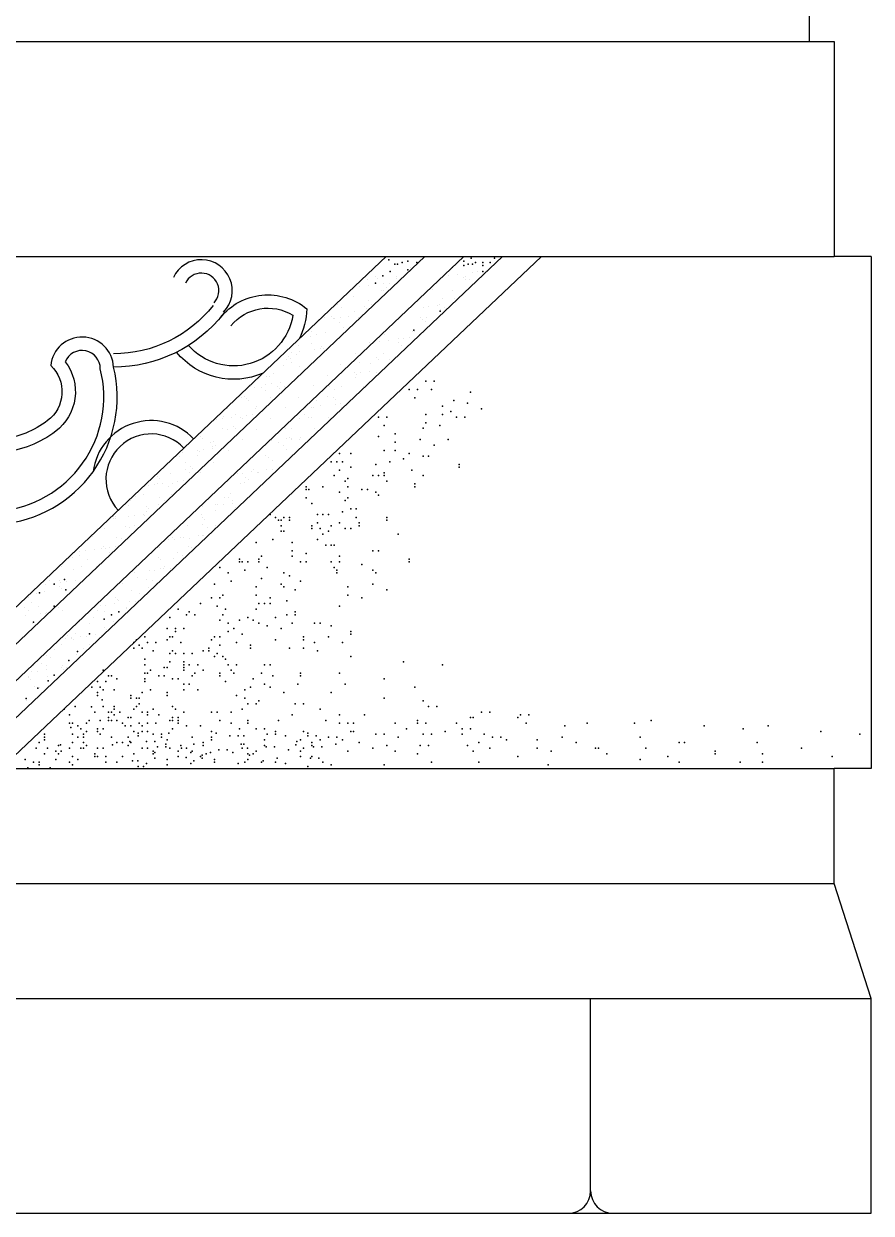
# Model space of a CAD drawing. Extents: x 532 to 1064, y 248 to 1333.
# Drawn here: x 804.4 to 1063.5, y 248 to 611.4 of the extents above; entities that cross this region are included whole.
import ezdxf

# ---------------------------------------------------------------- set-up
doc = ezdxf.new("R2010")
doc.units = 0
doc.header["$LTSCALE"] = 10
doc.header["$MEASUREMENT"] = 0
for name, color, linetype in [('3', 3, 'CONTINUOUS'), ('4', 4, 'CONTINUOUS'), ('7', 7, 'CONTINUOUS')]:
    doc.layers.add(name, color=color, linetype=linetype)

msp = doc.modelspace()

# ---------------------------------------------------------------- linework, layer by layer
at = {"layer": '3', "color": 2}
for p, q in [((1063.52, 540.37), (1052.15, 540.37)), ((1063.52, 383.89), (1052.15, 383.89))]:
    msp.add_line(p, q, dxfattribs=at)
at = {"layer": '3'}
for p, q in [((911.85, 534.25), (911.85, 534.25)), ((918.46, 534.2), (918.46, 534.2)), ((922.64, 536.88), (922.64, 536.88)), ((934.2, 534.62), (934.2, 534.62)), ((935.6, 536.9), (935.6, 536.9)), ((936.93, 534.98), (936.93, 534.98)), ((939.38, 534.24), (939.38, 534.24)), ((941.5, 535.58), (941.5, 535.58)), ((943.24, 535.81), (943.24, 535.81)), ((945.98, 536.17), (945.98, 536.17)), ((905.32, 530.82), (905.32, 530.82)), ((907.07, 531.05), (907.07, 531.05)), ((909.41, 533.28), (909.41, 533.28)), ((909.8, 531.41), (909.8, 531.41)), ((912.47, 533.69), (912.47, 533.69)), ((914.36, 532.01), (914.36, 532.01)), ((915.39, 531.01), (915.39, 531.01)), ((916.11, 532.24), (916.11, 532.24)), ((918.31, 533.55), (918.31, 533.55)), ((918.84, 532.6), (918.84, 532.6)), ((938.94, 533.84), (938.94, 533.84)), ((939.56, 533.27), (939.56, 533.27)), ((940.8, 533.34), (940.8, 533.34)), ((905.29, 528.06), (905.29, 528.06)), ((909.72, 526.97), (909.72, 526.97)), ((913.77, 530.08), (913.77, 530.08)), ((914.51, 530.03), (914.51, 530.03)), ((929.46, 530.32), (929.46, 530.32)), ((932.38, 527.65), (932.38, 527.65)), ((935.44, 530.07), (935.44, 530.07)), ((936.19, 527.36), (936.19, 527.36)), ((940.24, 530.47), (940.24, 530.47)), ((900.24, 525.75), (900.24, 525.75)), ((900.65, 526.64), (900.65, 526.64)), ((901.66, 524.85), (901.66, 524.85)), ((905.39, 523.64), (905.39, 523.64)), ((908.64, 524.99), (908.64, 524.99)), ((909.26, 524.43), (909.26, 524.43)), ((910.71, 525.77), (910.71, 525.77)), ((926.51, 524.91), (926.51, 524.91)), ((928.25, 525.14), (928.25, 525.14)), ((930.99, 525.5), (930.99, 525.5)), ((931.63, 525.81), (931.63, 525.81)), ((931.86, 524.04), (931.86, 524.04)), ((933.05, 524.9), (933.05, 524.9)), ((935.55, 526.1), (935.55, 526.1)), ((894.81, 520.74), (894.81, 520.74)), ((896.3, 521.58), (896.3, 521.58)), ((898.54, 522.04), (898.54, 522.04)), ((899.16, 521.48), (899.16, 521.48)), ((899.37, 521.34), (899.37, 521.34)), ((900.86, 520.17), (900.86, 520.17)), ((901.12, 521.57), (901.12, 521.57)), ((903.85, 521.93), (903.85, 521.93)), ((906.76, 521.6), (906.76, 521.6)), ((925.63, 521.63), (925.63, 521.63)), ((926.24, 521.06), (926.24, 521.06)), ((927.32, 520.56), (927.32, 520.56)), ((927.69, 521.64), (927.69, 521.64)), ((892.49, 517.32), (892.49, 517.32)), ((893.91, 516.41), (893.91, 516.41)), ((896.81, 517.06), (896.81, 517.06)), ((902.08, 518.8), (902.08, 518.8)), ((914.2, 517.13), (914.2, 517.13)), ((914.84, 516.45), (914.84, 516.45)), ((916.14, 518.12), (916.14, 518.12)), ((923.27, 517.45), (923.27, 517.45)), ((923.88, 517.37), (923.88, 517.37)), ((925.04, 516.02), (925.04, 516.02)), ((925.3, 516.47), (925.3, 516.47)), ((888.55, 513.15), (888.55, 513.15)), ((891.98, 515.85), (891.98, 515.85)), ((892.47, 513.73), (892.47, 513.73)), ((895.32, 512.78), (895.32, 512.78)), ((910.14, 514.02), (910.14, 514.02)), ((911.51, 514.24), (911.51, 514.24)), ((913.26, 514.47), (913.26, 514.47)), ((915.99, 514.83), (915.99, 514.83)), ((918.94, 514.13), (918.94, 514.13)), ((919.07, 515.44), (919.07, 515.44)), ((919.94, 513.2), (919.94, 513.2)), ((920.56, 515.43), (920.56, 515.43)), ((922.31, 515.66), (922.31, 515.66)), ((884.74, 508.88), (884.74, 508.88)), ((885.22, 509.84), (885.22, 509.84)), ((885.84, 509.27), (885.84, 509.27)), ((886.13, 510.9), (886.13, 510.9)), ((887.94, 510.26), (887.94, 510.26)), ((888.86, 511.26), (888.86, 511.26)), ((893.43, 511.86), (893.43, 511.86)), ((895.17, 512.09), (895.17, 512.09)), ((895.94, 512.22), (895.94, 512.22)), ((905.81, 510.69), (905.81, 510.69)), ((912.31, 509.42), (912.31, 509.42)), ((912.93, 508.86), (912.93, 508.86)), ((914.41, 510.65), (914.41, 510.65)), ((916.13, 508.94), (916.13, 508.94)), ((883.89, 507.15), (883.89, 507.15)), ((886.16, 507.98), (886.16, 507.98)), ((888.77, 506.59), (888.77, 506.59)), ((901.28, 507.22), (901.28, 507.22)), ((902.83, 505.91), (902.83, 505.91)), ((907.09, 508.02), (907.09, 508.02)), ((910.05, 505.35), (910.05, 505.35)), ((910.36, 507.54), (910.36, 507.54)), ((878.66, 503.64), (878.66, 503.64)), ((879.56, 503.82), (879.56, 503.82)), ((880.8, 504.71), (880.8, 504.71)), ((882.92, 501.77), (882.92, 501.77)), ((888.15, 503.78), (888.15, 503.78)), ((897.23, 504.11), (897.23, 504.11)), ((901, 504.15), (901, 504.15)), ((901.72, 504.75), (901.72, 504.75)), ((905.57, 504.76), (905.57, 504.76)), ((905.75, 503.23), (905.75, 503.23)), ((906.02, 504.22), (906.02, 504.22)), ((907.32, 504.99), (907.32, 504.99)), ((912.19, 504.77), (912.19, 504.77)), ((873.87, 500.58), (873.87, 500.58)), ((875.03, 500.34), (875.03, 500.34)), ((876.99, 500.45), (876.99, 500.45)), ((878.41, 499.55), (878.41, 499.55)), ((878.43, 501.18), (878.43, 501.18)), ((880.18, 501.41), (880.18, 501.41)), ((882.01, 500.58), (882.01, 500.58)), ((882.63, 500.01), (882.63, 500.01)), ((884.1, 500.67), (884.1, 500.67)), ((892.9, 500.78), (892.9, 500.78)), ((897.92, 500.49), (897.92, 500.49)), ((899.34, 499.59), (899.34, 499.59)), ((901.49, 500.74), (901.49, 500.74)), ((908.38, 500.51), (908.38, 500.51)), ((870.98, 497.24), (870.98, 497.24)), ((871.91, 497.63), (871.91, 497.63)), ((872.53, 497.06), (872.53, 497.06)), ((873.05, 496.28), (873.05, 496.28)), ((875.45, 494.38), (875.45, 494.38)), ((879.77, 497.35), (879.77, 497.35)), ((888.37, 497.31), (888.37, 497.31)), ((892.33, 494.31), (892.33, 494.31)), ((893.11, 494.31), (893.11, 494.31)), ((893.97, 496.32), (893.97, 496.32)), ((895.06, 494.67), (895.06, 494.67)), ((897.44, 497.63), (897.44, 497.63)), ((899, 497.21), (899, 497.21)), ((899.62, 496.65), (899.62, 496.65)), ((899.62, 495.27), (899.62, 495.27)), ((901.37, 495.5), (901.37, 495.5)), ((901.7, 494.27), (901.7, 494.27)), ((865.19, 490.74), (865.19, 490.74)), ((865.35, 491.43), (865.35, 491.43)), ((866.64, 493.91), (866.64, 493.91)), ((867.92, 491.1), (867.92, 491.1)), ((869.24, 492.02), (869.24, 492.02)), ((870.66, 491.12), (870.66, 491.12)), ((871.19, 490.76), (871.19, 490.76)), ((872.49, 491.7), (872.49, 491.7)), ((874.24, 491.93), (874.24, 491.93)), ((875.24, 493.87), (875.24, 493.87)), ((879.98, 490.87), (879.98, 490.87)), ((884.31, 494.2), (884.31, 494.2)), ((888.58, 490.83), (888.58, 490.83)), ((890.17, 492.06), (890.17, 492.06)), ((890.58, 494.08), (890.58, 494.08)), ((891.59, 491.15), (891.59, 491.15)), ((892.44, 491.02), (892.44, 491.02)), ((897.65, 491.16), (897.65, 491.16)), ((865.3, 487.85), (865.3, 487.85)), ((866.86, 487.44), (866.86, 487.44)), ((868.69, 488.37), (868.69, 488.37)), ((869.31, 487.8), (869.31, 487.8)), ((875.45, 487.4), (875.45, 487.4)), ((884.53, 487.72), (884.53, 487.72)), ((886.22, 487.89), (886.22, 487.89)), ((893.32, 487.84), (893.32, 487.84)), ((871.4, 484.29), (871.4, 484.29)), ((880.07, 484), (880.07, 484)), ((880.19, 484.4), (880.19, 484.4)), ((882.42, 483.62), (882.42, 483.62)), ((884.63, 484.6), (884.63, 484.6)), ((885.68, 485.01), (885.68, 485.01)), ((886.3, 484.44), (886.3, 484.44)), ((886.38, 484.83), (886.38, 484.83)), ((888.79, 484.36), (888.79, 484.36)), ((889.11, 485.19), (889.11, 485.19)), ((867.07, 480.96), (867.07, 480.96)), ((883.84, 482.72), (883.84, 482.72)), ((884.74, 481.25), (884.74, 481.25)), ((853.94, 477.53), (853.94, 477.53)), ((855.38, 476.16), (855.38, 476.16)), ((862.54, 477.49), (862.54, 477.49)), ((878.47, 479.45), (878.47, 479.45)), ((879.12, 478.81), (879.12, 478.81)), ((880.41, 477.93), (880.41, 477.93)), ((845.28, 473.21), (845.28, 473.21)), ((845.9, 472.64), (845.9, 472.64)), ((849.41, 474.05), (849.41, 474.05)), ((853.74, 475.15), (853.74, 475.15)), ((855.16, 474.25), (855.16, 474.25)), ((856, 475.59), (856, 475.59)), ((858.48, 474.38), (858.48, 474.38)), ((869.64, 473.93), (869.64, 473.93)), ((871.39, 474.16), (871.39, 474.16)), ((872.37, 472.8), (872.37, 472.8)), ((874.12, 474.52), (874.12, 474.52)), ((874.67, 475.19), (874.67, 475.19)), ((875.87, 474.45), (875.87, 474.45)), ((876.09, 474.29), (876.09, 474.29)), ((878.68, 475.12), (878.68, 475.12)), ((880.43, 475.35), (880.43, 475.35)), ((882.47, 475.75), (882.47, 475.75)), ((842.51, 470.35), (842.51, 470.35)), ((844.26, 470.59), (844.26, 470.59)), ((845.36, 470.94), (845.36, 470.94)), ((846.99, 470.94), (846.99, 470.94)), ((848.82, 469.96), (848.82, 469.96)), ((849.8, 470.98), (849.8, 470.98)), ((851.55, 471.55), (851.55, 471.55)), ((853.3, 471.78), (853.3, 471.78)), ((854.15, 471.05), (854.15, 471.05)), ((870.72, 471.02), (870.72, 471.02)), ((871.82, 471.34), (871.82, 471.34)), ((872.99, 472.23), (872.99, 472.23)), ((875.91, 469.55), (875.91, 469.55)), ((836.95, 465.8), (836.95, 465.8)), ((838.72, 467.02), (838.72, 467.02)), ((841.03, 467.62), (841.03, 467.62)), ((845.99, 466.72), (845.99, 466.72)), ((847.41, 465.82), (847.41, 465.82)), ((849.62, 467.58), (849.62, 467.58)), ((849.62, 467.58), (849.62, 467.58)), ((865.81, 466.6), (865.81, 466.6)), ((866.92, 466.76), (866.92, 466.76)), ((867.49, 468.02), (867.49, 468.02)), ((868.34, 465.86), (868.34, 465.86)), ((836.49, 464.14), (836.49, 464.14)), ((842.05, 462.55), (842.05, 462.55)), ((842.07, 463.95), (842.07, 463.95)), ((842.69, 463.38), (842.69, 463.38)), ((845.57, 464.47), (845.57, 464.47)), ((845.57, 464.47), (845.57, 464.47)), ((859.13, 463.84), (859.13, 463.84)), ((862.96, 464.54), (862.96, 464.54)), ((862.97, 462.59), (862.97, 462.59)), ((863.69, 464.44), (863.69, 464.44)), ((865.44, 464.67), (865.44, 464.67)), ((868.17, 465.03), (868.17, 465.03)), ((869.15, 463.54), (869.15, 463.54)), ((831.97, 461), (831.97, 461)), ((832, 460.27), (832, 460.27)), ((832.44, 461.03), (832.44, 461.03)), ((832.58, 460.43), (832.58, 460.43)), ((836.56, 460.87), (836.56, 460.87)), ((838.24, 458.29), (838.24, 458.29)), ((838.31, 461.1), (838.31, 461.1)), ((841.04, 461.46), (841.04, 461.46)), ((841.24, 461.14), (841.24, 461.14)), ((841.24, 461.14), (841.24, 461.14)), ((854.58, 458.11), (854.58, 458.11)), ((858.91, 461.43), (858.91, 461.43)), ((859.05, 460.59), (859.05, 460.59)), ((859.17, 458.33), (859.17, 458.33)), ((859.67, 460.02), (859.67, 460.02)), ((863.17, 458.06), (863.17, 458.06)), ((825.41, 454.81), (825.41, 454.81)), ((828.11, 457.71), (828.11, 457.71)), ((829.2, 457.37), (829.2, 457.37)), ((832.65, 454.56), (832.65, 454.56)), ((832.65, 454.56), (832.65, 454.56)), ((835.51, 457.76), (835.51, 457.76)), ((836.71, 457.67), (836.71, 457.67)), ((836.71, 457.67), (836.71, 457.67)), ((850.04, 454.63), (850.04, 454.63)), ((852.49, 454.39), (852.49, 454.39)), ((853.18, 454.36), (853.18, 454.36)), ((857.75, 454.96), (857.75, 454.96)), ((859.12, 454.96), (859.12, 454.96)), ((859.5, 455.19), (859.5, 455.19)), ((860.59, 457.42), (860.59, 457.42)), ((862.6, 457.34), (862.6, 457.34)), ((826.05, 450.79), (826.05, 450.79)), ((828.32, 451.23), (828.32, 451.23)), ((828.32, 451.23), (828.32, 451.23)), ((828.75, 451.74), (828.75, 451.74)), ((829.37, 451.17), (829.37, 451.17)), ((830.61, 451.39), (830.61, 451.39)), ((832.36, 451.62), (832.36, 451.62)), ((834.3, 454.12), (834.3, 454.12)), ((845.99, 451.52), (845.99, 451.52)), ((848.7, 453.77), (848.7, 453.77)), ((850.45, 454), (850.45, 454)), ((854.79, 451.63), (854.79, 451.63)), ((855.23, 454.15), (855.23, 454.15)), ((855.84, 451.33), (855.84, 451.33)), ((818.65, 448.79), (818.65, 448.79)), ((819.27, 448.23), (819.27, 448.23)), ((820.03, 449.84), (820.03, 449.84)), ((821.45, 448.93), (821.45, 448.93)), ((821.57, 450.2), (821.57, 450.2)), ((823.32, 450.43), (823.32, 450.43)), ((823.79, 447.76), (823.79, 447.76)), ((823.79, 447.76), (823.79, 447.76)), ((830.49, 449.85), (830.49, 449.85)), ((845.74, 448.38), (845.74, 448.38)), ((846.36, 447.81), (846.36, 447.81)), ((850.26, 448.15), (850.26, 448.15)), ((851.42, 449.89), (851.42, 449.89)), ((852.84, 448.99), (852.84, 448.99)), ((816.08, 445.66), (816.08, 445.66)), ((819.74, 444.65), (819.74, 444.65)), ((819.74, 444.65), (819.74, 444.65)), ((822.19, 445.55), (822.19, 445.55)), ((826.55, 445.68), (826.55, 445.68)), ((838.19, 443.69), (838.19, 443.69)), ((842.76, 444.29), (842.76, 444.29)), ((844.5, 444.52), (844.5, 444.52)), ((846.2, 445.04), (846.2, 445.04)), ((847.24, 444.88), (847.24, 444.88)), ((847.48, 445.72), (847.48, 445.72)), ((849.28, 445.13), (849.28, 445.13)), ((811.06, 440.12), (811.06, 440.12)), ((812.09, 442.6), (812.09, 442.6)), ((812.28, 441.4), (812.28, 441.4)), ((813.7, 440.5), (813.7, 440.5)), ((815.41, 441.32), (815.41, 441.32)), ((815.41, 441.32), (815.41, 441.32)), ((815.62, 440.72), (815.62, 440.72)), ((817.37, 440.95), (817.37, 440.95)), ((820.1, 441.31), (820.1, 441.31)), ((834.62, 440.54), (834.62, 440.54)), ((839.18, 442.19), (839.18, 442.19)), ((841.87, 441.72), (841.87, 441.72)), ((843.67, 441.46), (843.67, 441.46)), ((845.09, 440.56), (845.09, 440.56)), ((808.33, 437.23), (808.33, 437.23)), ((808.33, 437.23), (808.33, 437.23)), ((810.88, 437.85), (810.88, 437.85)), ((810.88, 437.85), (810.88, 437.85)), ((815.44, 439.53), (815.44, 439.53)), ((816.06, 438.97), (816.06, 438.97)), ((832.42, 436.17), (832.42, 436.17)), ((837.34, 438.24), (837.34, 438.24)), ((839.73, 437.29), (839.73, 437.29)), ((842.52, 439.12), (842.52, 439.12)), ((843.14, 438.55), (843.14, 438.55)), ((804.53, 432.97), (804.53, 432.97)), ((805.96, 436.02), (805.96, 436.02)), ((806.82, 434.74), (806.82, 434.74)), ((806.82, 434.74), (806.82, 434.74)), ((808.88, 433.34), (808.88, 433.34)), ((814.99, 432.99), (814.99, 432.99)), ((815.62, 434.85), (815.62, 434.85)), ((827.77, 433.62), (827.77, 433.62)), ((829.51, 433.85), (829.51, 433.85)), ((832.25, 434.21), (832.25, 434.21)), ((833.04, 435.6), (833.04, 435.6)), ((833.29, 435.13), (833.29, 435.13)), ((835.92, 433.03), (835.92, 433.03)), ((835.97, 432.93), (835.97, 432.93)), ((836.81, 434.81), (836.81, 434.81)), ((838.56, 435.04), (838.56, 435.04)), ((805.11, 430.63), (805.11, 430.63)), ((805.95, 432.07), (805.95, 432.07)), ((809.68, 431.23), (809.68, 431.23)), ((811.09, 431.37), (811.09, 431.37)), ((811.43, 431.46), (811.43, 431.46)), ((816.41, 432.09), (816.41, 432.09)), ((821.51, 428.84), (821.51, 428.84)), ((825.87, 429.98), (825.87, 429.98)), ((826.87, 432.11), (826.87, 432.11)), ((828.96, 431.81), (828.96, 431.81)), ((831.98, 428.86), (831.98, 428.86)), ((807.04, 428.26), (807.04, 428.26)), ((820.37, 425.22), (820.37, 425.22)), ((824.43, 428.33), (824.43, 428.33)), ((829.17, 425.34), (829.17, 425.34)), ((829.21, 426.91), (829.21, 426.91)), ((829.83, 426.35), (829.83, 426.35)), ((816.04, 421.9), (816.04, 421.9)), ((817.25, 423.53), (817.25, 423.53)), ((817.71, 424.58), (817.71, 424.58)), ((819.11, 423.96), (819.11, 423.96)), ((819.12, 423.67), (819.12, 423.67)), ((819.73, 423.4), (819.73, 423.4)), ((821.82, 424.13), (821.82, 424.13)), ((823.57, 424.36), (823.57, 424.36)), ((824.64, 421.86), (824.64, 421.86)), ((826.3, 424.72), (826.3, 424.72)), ((828.17, 424.59), (828.17, 424.59)), ((811.51, 418.42), (811.51, 418.42)), ((813.76, 420.4), (813.76, 420.4)), ((820.59, 418.75), (820.59, 418.75)), ((822.65, 420.72), (822.65, 420.72)), ((807.46, 415.31), (807.46, 415.31)), ((809.96, 416.14), (809.96, 416.14)), ((811.37, 415.24), (811.37, 415.24)), ((812.55, 417.77), (812.55, 417.77)), ((815.87, 414.65), (815.87, 414.65)), ((815.9, 414.7), (815.9, 414.7)), ((816.25, 415.43), (816.25, 415.43)), ((817.62, 414.88), (817.62, 414.88)), ((805.8, 411.76), (805.8, 411.76)), ((806.01, 411.97), (806.01, 411.97)), ((806.41, 411.19), (806.41, 411.19)), ((806.83, 413.46), (806.83, 413.46)), ((808.58, 413.69), (808.58, 413.69)), ((811.31, 414.05), (811.31, 414.05)), ((811.72, 411.95), (811.72, 411.95)), ((816.52, 414.14), (816.52, 414.14)), ((807.67, 408.84), (807.67, 408.84)), ((809.34, 408.51), (809.34, 408.51)), ((805.36, 404.57), (805.36, 404.57))]:
    msp.add_line(p, q, dxfattribs=at)
for points in [[(950.82, 540.37), (797.53, 395.14), (644.23, 540.37)], [(938.95, 540.37), (797.53, 406.38), (656.11, 540.37)], [(927.08, 540.37), (797.53, 417.63), (667.98, 540.37)]]:
    msp.add_lwpolyline(points, dxfattribs=at)
for p in [(916.04, 539.36), (917.83, 538.01), (918.73, 538.01), (920.08, 538.46), (921.87, 538.91), (924.56, 538.46), (938.93, 538.91), (940.27, 538.01), (941.17, 539.81), (941.62, 538.01), (942.52, 538.46), (944.76, 538.46), (947, 538.46), (948.35, 539.81), (914.24, 534.42), (916.49, 535.77), (921.87, 536.22), (938.93, 537.56), (944.76, 537.56), (944.76, 535.77), (912, 532.18), (931.74, 523.66), (923.67, 517.84), (927.36, 502.3), (929.91, 502.3), (922.25, 499.75), (924.81, 499.75), (929.06, 499.75), (940.97, 498.9), (923.95, 497.2), (932.46, 494.65), (935.86, 496.35), (940.12, 495.5), (912.89, 491.25), (915.45, 491.25), (927.36, 492.1), (932.46, 492.1), (935.01, 492.95), (936.72, 491.25), (939.27, 491.25), (944.37, 493.8), (914.6, 488.7), (926.51, 487.85), (927.36, 489.55), (931.61, 488.7), (912.89, 485.3), (918, 486.15), (918, 483.6), (925.66, 484.45), (934.16, 484.45), (900.98, 480.2), (904.39, 480.2), (914.6, 481.05), (918, 481.05), (922.25, 480.2), (929.91, 482.75), (898.43, 477.65), (900.13, 477.65), (901.84, 477.65), (912.04, 476.8), (916.3, 477.65), (920.55, 478.5), (926.51, 479.35), (928.21, 479.35), (937.57, 476.8), (899.28, 473.4), (900.98, 475.1), (903.54, 472.55), (904.39, 475.95), (911.19, 473.4), (912.89, 473.4), (914.6, 474.25), (914.6, 473.4), (923.1, 475.1), (926.51, 473.4), (926.51, 473.4), (937.57, 475.95), (890.78, 470), (890.78, 469.15), (891.63, 469.15), (895.88, 470), (902.69, 471.7), (903.54, 470), (907.79, 469.15), (909.49, 469.15), (915.45, 471.7), (923.95, 470.85), (923.95, 470), (890.78, 466.6), (900.98, 468.3), (902.69, 465.75), (903.54, 466.6), (912.04, 468.3), (912.89, 467.45), (912.89, 467.45), (892.48, 464.9), (901.84, 462.35), (904.39, 463.2), (906.09, 463.2), (879.72, 461.5), (881.42, 460.65), (882.27, 459.8), (883.12, 459.8), (883.12, 458.1), (883.97, 460.65), (885.67, 460.65), (885.67, 459.8), (892.48, 458.1), (894.18, 461.5), (894.18, 461.5), (894.18, 458.95), (895.88, 461.5), (897.58, 461.5), (898.43, 458.1), (900.98, 458.95), (906.09, 460.65), (906.94, 458.95), (906.94, 458.1), (915.45, 460.65), (915.45, 459.8), (883.12, 456.4), (883.97, 456.4), (892.48, 457.25), (895.03, 457.25), (895.88, 455.55), (895.88, 455.55), (897.58, 456.4), (902.69, 457.25), (904.39, 457.25), (904.39, 457.25), (918.85, 455.55), (875.46, 453), (880.57, 453.85), (886.52, 453), (894.18, 453.85), (896.73, 452.15), (898.43, 452.15), (899.28, 452.15), (870.36, 447.9), (870.36, 447.05), (871.21, 447.05), (872.91, 447.05), (876.31, 447.9), (876.31, 447.05), (877.16, 448.75), (886.52, 450.45), (886.52, 448.75), (889.07, 447.05), (889.07, 447.05), (890.78, 449.6), (890.78, 447.05), (898.43, 447.05), (900.98, 448.75), (900.98, 447.05), (911.19, 450.45), (912.89, 450.45), (922.25, 447.9), (922.25, 447.05), (864.4, 445.35), (866.95, 443.65), (872.06, 444.5), (878.87, 445.35), (883.97, 443.65), (899.28, 445.35), (900.13, 444.5), (900.13, 444.5), (900.13, 443.65), (907.79, 446.2), (911.19, 444.5), (911.19, 444.5), (912.04, 443.65), (813.71, 440.27), (816.85, 441.62), (862.7, 440.25), (867.81, 441.1), (877.16, 441.95), (883.12, 440.25), (885.67, 442.8), (889.07, 441.1), (889.07, 441.1), (911.19, 440.25), (809.22, 437.58), (817.3, 438.48), (865.25, 436.86), (875.46, 439.4), (875.46, 436.86), (883.97, 439.4), (887.37, 438.55), (903.54, 439.4), (903.54, 436.86), (915.45, 438.55), (813.71, 433.55), (851.64, 432.61), (858.45, 434.31), (861.85, 436.01), (863.55, 433.46), (864.4, 436.01), (864.4, 436.01), (866.1, 432.61), (875.46, 432.61), (876.31, 434.31), (878.01, 434.31), (879.72, 436.01), (879.72, 434.31), (884.82, 435.16), (900.98, 433.46), (907.79, 436.01), (828.97, 429.51), (831.21, 430.86), (833.46, 431.75), (849.09, 430.06), (854.19, 430.91), (854.19, 430.91), (855.04, 431.76), (856.75, 430.91), (864.4, 429.21), (864.4, 429.21), (865.25, 430.91), (870.36, 429.21), (872.91, 430.06), (874.61, 429.21), (881.42, 430.06), (884.82, 430.91), (887.37, 431.76), (887.37, 430.91), (887.37, 430.91), (807.43, 428.61), (848.24, 426.66), (850.79, 426.66), (850.79, 425.81), (853.34, 426.66), (866.95, 428.36), (866.95, 425.81), (868.66, 426.66), (876.31, 428.36), (876.31, 428.36), (878.87, 427.51), (883.12, 426.66), (886.52, 428.36), (893.33, 428.36), (895.03, 428.36), (898.43, 427.51), (904.39, 425.81), (824.48, 425.03), (838.03, 422.41), (838.88, 423.26), (839.73, 421.56), (841.43, 424.11), (842.28, 422.41), (844.84, 422.41), (844.84, 422.41), (848.24, 423.26), (849.09, 424.11), (849.94, 424.11), (852.49, 422.41), (861.85, 423.26), (862.7, 424.11), (864.4, 424.11), (864.4, 421.56), (869.51, 422.41), (871.21, 424.96), (871.21, 424.96), (873.76, 421.56), (881.42, 423.26), (889.92, 424.11), (889.92, 423.26), (893.33, 422.41), (893.33, 422.41), (897.58, 424.11), (901.84, 422.41), (904.39, 424.96), (820.89, 419.65), (838.03, 420.71), (840.58, 420.71), (843.98, 419.86), (849.09, 419.01), (849.94, 419.86), (850.79, 419.01), (853.34, 419.01), (855.9, 419.01), (859.3, 419.86), (861, 420.71), (861, 419.86), (862.7, 418.16), (862.7, 418.16), (863.55, 419.01), (865.25, 418.16), (873.76, 420.71), (885.67, 420.71), (889.92, 420.71), (894.18, 419.86), (904.39, 418.16), (818.2, 416.96), (841.43, 417.31), (841.43, 415.61), (847.39, 414.76), (848.24, 414.76), (849.09, 416.46), (853.34, 416.46), (853.34, 415.61), (853.34, 414.76), (855.04, 415.61), (855.04, 415.61), (857.6, 415.61), (866.1, 417.31), (866.95, 415.61), (869.51, 415.61), (878.01, 415.61), (879.72, 415.61), (920.55, 416.46), (932.46, 415.61), (811.91, 410.68), (813.71, 412.47), (828.67, 413.91), (830.37, 412.21), (831.22, 412.21), (832.93, 411.36), (832.93, 411.36), (841.43, 413.06), (841.43, 411.36), (842.28, 413.06), (843.13, 413.91), (845.69, 412.21), (847.39, 412.21), (849.94, 411.36), (851.64, 411.36), (851.64, 411.36), (853.34, 413.91), (855.9, 412.21), (856.75, 413.06), (859.3, 413.91), (864.4, 413.06), (864.4, 412.21), (867.81, 413.91), (868.66, 413.06), (874.61, 411.36), (877.16, 413.06), (880.57, 412.21), (889.07, 413.06), (889.07, 412.21), (900.98, 413.06), (914.6, 411.36), (808.77, 408.44), (825.27, 408.81), (826.97, 410.51), (826.97, 407.11), (827.82, 408.81), (828.67, 407.96), (829.52, 410.51), (832.07, 407.96), (840.58, 407.11), (841.43, 410.51), (843.13, 407.96), (848.24, 407.11), (853.34, 409.66), (853.34, 409.66), (853.34, 407.96), (855.04, 409.66), (857.6, 407.96), (866.1, 410.51), (872.06, 407.96), (873.76, 408.81), (878.01, 409.66), (878.01, 409.66), (879.72, 408.81), (883.97, 407.11), (888.22, 409.66), (898.43, 407.11), (902.69, 409.66), (923.95, 408.81), (805.18, 405.3), (826.97, 406.26), (828.35, 404.9), (837.18, 406.26), (837.18, 405.41), (838.88, 405.41), (839.73, 405.41), (839.73, 403.71), (848.24, 406.26), (869.51, 406.26), (872.06, 405.41), (872.91, 403.71), (875.46, 403.71), (876.31, 404.56), (887.37, 403.71), (889.92, 403.71), (914.6, 405.41), (926.51, 404.56), (816.76, 402.01), (818.46, 400.31), (820.16, 402.86), (825.18, 402.79), (826.12, 401.16), (828.67, 402.86), (830.37, 401.16), (831.22, 401.16), (832.07, 402.86), (832.07, 402.01), (832.07, 400.31), (833.78, 401.16), (838.03, 402.01), (838.88, 402.86), (840.58, 401.16), (842.28, 401.16), (842.28, 400.31), (843.98, 402.01), (845.69, 400.31), (849.94, 402.86), (850.79, 402.01), (853.34, 401.16), (861.85, 401.16), (863.55, 401.16), (867.81, 401.16), (871.21, 402.01), (886.52, 400.31), (895.03, 402.01), (900.98, 400.31), (908.64, 400.31), (908.64, 400.31), (928.21, 402.86), (930.76, 402.86), (944.37, 401.16), (946.92, 401.16), (956.28, 400.31), (958.83, 400.31), (818.46, 397.76), (818.83, 396.45), (819.31, 397.76), (821.01, 396.91), (823.57, 397.76), (824.42, 398.61), (827.82, 398.61), (830.37, 399.46), (830.37, 398.61), (831.22, 398.61), (832.93, 398.61), (834.63, 397.76), (835.48, 396.91), (836.33, 399.46), (837.18, 399.46), (837.18, 396.91), (839.73, 397.76), (839.73, 397.76), (840.58, 396.91), (842.28, 397.76), (844.84, 397.76), (849.09, 398.61), (849.94, 399.46), (849.94, 398.61), (849.94, 398.61), (851.64, 399.46), (851.64, 398.61), (851.64, 397.76), (854.19, 396.91), (858.45, 396.91), (864.4, 398.61), (867.81, 397.76), (872.91, 398.61), (872.91, 397.76), (882.27, 398.61), (896.73, 398.61), (900.98, 397.76), (903.54, 397.76), (905.24, 397.76), (918, 397.76), (924.81, 398.61), (924.81, 397.76), (927.36, 397.76), (936.72, 397.76), (940.97, 399.46), (941.82, 399.46), (955.43, 399.46), (957.98, 397.76), (969.89, 396.91), (976.7, 397.76), (991.16, 397.76), (996.27, 398.61), (1012.43, 396.91), (1032, 396.91), (810.81, 394.36), (810.81, 393.51), (810.81, 392.66), (819.31, 394.36), (821.01, 393.51), (821.01, 393.51), (821.87, 396.06), (822.72, 394.36), (822.72, 393.51), (823.57, 395.21), (823.57, 395.21), (823.57, 395.21), (826.97, 396.06), (826.97, 395.21), (827.82, 394.36), (828.67, 396.06), (831.22, 393.51), (836.33, 393.51), (838.03, 395.21), (839.38, 394.75), (839.38, 393.9), (840.58, 395.21), (840.58, 395.21), (842.28, 395.21), (843.98, 394.36), (846.54, 394.36), (846.54, 393.51), (848.24, 392.66), (848.74, 394.75), (849.94, 396.06), (855.9, 393.51), (861.85, 395.21), (861.85, 395.21), (861.85, 393.51), (861.85, 392.66), (863.2, 394.75), (867.46, 393.9), (870.01, 393.9), (870.36, 396.06), (871.71, 393.9), (875.46, 396.06), (878.01, 396.06), (878.01, 392.66), (878.87, 394.36), (878.87, 394.36), (881.42, 395.21), (881.42, 394.36), (884.47, 393.9), (889.07, 392.66), (889.92, 395.21), (891.28, 394.75), (891.28, 393.9), (893.83, 393.9), (895.03, 392.66), (897.58, 393.51), (900.13, 393.51), (901.84, 392.66), (904.39, 395.21), (905.24, 395.21), (912.04, 394.36), (914.6, 394.36), (914.6, 394.36), (918.85, 393.51), (921.4, 396.06), (926.51, 394.36), (929.06, 394.36), (933.31, 395.21), (938.42, 396.06), (938.42, 394.36), (940.97, 396.06), (945.22, 394.36), (947.78, 393.51), (950.33, 393.51), (969.04, 393.51), (992.86, 393.51), (1024.34, 396.06), (1048.16, 395.21), (1060.07, 394.36), (808.25, 390.11), (809.1, 391.81), (811.66, 390.11), (814.21, 389.26), (815.06, 390.96), (815.65, 391.16), (815.91, 389.26), (818.46, 390.11), (819.31, 391.81), (821.87, 390.11), (822.72, 391.81), (822.72, 390.11), (822.72, 390.11), (823.57, 390.96), (826.97, 390.11), (828.67, 390.11), (831.53, 391.16), (832.93, 391.81), (834.63, 391.81), (836.33, 390.96), (836.83, 392.2), (837.18, 391.81), (840.58, 390.11), (841.93, 392.2), (842.28, 390.11), (843.98, 389.26), (844.49, 392.2), (845.34, 390.5), (845.34, 390.5), (847.89, 391.35), (847.89, 390.5), (849.09, 390.11), (851.64, 389.26), (852.49, 390.96), (852.69, 390.1), (854.19, 390.11), (855.9, 389.26), (856.4, 391.35), (859.3, 391.81), (859.3, 390.96), (864.05, 389.65), (866.61, 389.65), (870.86, 391.35), (871.21, 390.11), (871.71, 391.35), (872.79, 390.1), (875.46, 389.26), (878.01, 390.96), (878.01, 390.96), (878.52, 390.5), (881.07, 390.5), (881.07, 390.5), (885.32, 389.65), (887.61, 391.16), (887.87, 392.2), (889.07, 389.26), (889.92, 390.11), (892.48, 391.81), (892.48, 390.96), (892.98, 390.5), (895.53, 390.5), (899.79, 391.35), (903.54, 389.26), (906.94, 391.81), (906.94, 391.81), (911.19, 390.11), (915.45, 390.96), (918, 389.26), (925.66, 390.96), (928.21, 390.96), (940.12, 390.96), (941.82, 389.26), (943.52, 391.81), (946.92, 390.11), (804.85, 386.71), (807.4, 385.86), (809.1, 385.86), (810.81, 388.41), (814.21, 386.71), (815.06, 388.41), (818.46, 385.86), (819.31, 387.56), (821.01, 386.71), (826.12, 388.41), (826.12, 387.56), (826.97, 387.56), (829.52, 387.56), (829.52, 385.86), (832.93, 385.86), (832.93, 385.86), (834.63, 387.56), (837.68, 386.25), (838.03, 388.41), (839.27, 386.25), (841.93, 385.4), (843.98, 388.41), (844.49, 388.8), (844.49, 387.1), (844.49, 387.1), (848.24, 386.71), (851.64, 387.56), (854.08, 387.31), (855.55, 388.8), (855.55, 385.4), (856.4, 386.25), (858.45, 387.56), (858.95, 387.95), (858.95, 387.1), (860.15, 388.41), (861.5, 388.8), (862.7, 386.71), (862.7, 385.86), (868.31, 388.8), (870.01, 385.4), (872.06, 385.86), (872.91, 388.41), (872.91, 386.71), (873.41, 387.95), (873.41, 387.95), (874.61, 388.41), (877.16, 385.86), (877.67, 386.25), (881.42, 385.86), (881.92, 387.1), (884.47, 385.4), (889.07, 387.56), (892.13, 387.1), (892.48, 387.56), (894.68, 387.1), (895.88, 385.86), (924.81, 388.41), (929.06, 385.86), (943.52, 385.86), (805.7, 384.16), (809.1, 385.01), (812.51, 384.16), (819.31, 385.01), (839.38, 384.55), (841.08, 384.55), (848.24, 385.01), (891.28, 384.55), (898.43, 385.01), (914.6, 385.01)]:
    msp.add_point(p, dxfattribs=at)
at = {"layer": '4', "color": 2}
for p, q in [((1044.6, 606.01), (1044.6, 641.11)), ((1052.15, 606.01), (1052.15, 540.37)), ((1063.52, 540.37), (1063.52, 383.89)), ((1052.15, 348.79), (1052.15, 383.89))]:
    msp.add_line(p, q, dxfattribs=at)
at = {"layer": '4'}
for p, q in [((542.91, 540.37), (1052.15, 540.37)), ((542.91, 383.89), (1052.15, 383.89)), ((531.54, 313.69), (1063.52, 313.69)), ((977.73, 254.85), (977.73, 313.69))]:
    msp.add_line(p, q, dxfattribs=at)
at = {"layer": '4', "color": 2}
msp.add_lwpolyline([(612.23, 675.2), (556.94, 675.2), (556.94, 641.11), (550.46, 641.11), (550.46, 606.01), (542.91, 606.01), (542.91, 540.37), (531.54, 540.37), (531.54, 383.89), (542.91, 383.89), (542.91, 348.79), (531.54, 313.69), (531.54, 248.05), (1063.52, 248.05), (1063.52, 313.69), (1052.15, 348.79)], dxfattribs=at)
at = {"layer": '4'}
for points in [[(727.19, 606.01), (1052.15, 606.01)], [(962.7, 540.37), (797.53, 383.89), (632.36, 540.37)]]:
    msp.add_lwpolyline(points, dxfattribs=at)
for centre, start, end in [((970.93, 254.85), 270, 0), ((984.54, 254.85), 180, 270)]:
    msp.add_arc(centre, 6.8, start, end, dxfattribs=at)
at = {"layer": '7'}
for p, q in [((863.44, 490.51), (863.44, 490.51)), ((858.59, 485.42), (858.59, 485.42)), ((859.21, 484.85), (859.21, 484.85)), ((861.49, 483.59), (861.49, 483.59)), ((862.32, 483.96), (862.32, 483.96)), ((852.93, 480.43), (852.93, 480.43)), ((857.5, 481.03), (857.5, 481.03)), ((858.27, 480.85), (858.27, 480.85)), ((859.25, 481.26), (859.25, 481.26)), ((861.98, 481.62), (861.98, 481.62)), ((862.14, 482.17), (862.14, 482.17)), ((862.91, 482.68), (862.91, 482.68)), ((852.04, 479.22), (852.04, 479.22)), ((857.55, 479.41), (857.55, 479.41)), ((542.91, 348.79), (1052.15, 348.79))]:
    msp.add_line(p, q, dxfattribs=at)
msp.add_lwpolyline([(915.21, 540.37), (797.53, 428.88), (679.85, 540.37)], dxfattribs=at)
for points in [[(864.57, 521.69, -0.419665), (891, 524.31, -0.106365), (888.61, 515.16, -0.106365)], [(862.33, 525.39, -0.229713), (831.9, 510.63, -0.229713)], [(867.76, 519.14, -0.378405), (886.71, 522.38, -0.634249), (854.75, 513.16, -0.48724)], [(865.53, 522.87, -0.229713), (831.9, 506.55, -0.229713)], [(797.3, 458.54, 0.459141), (831.9, 506.55, 0.929554), (812.67, 507.03, -0.466405), (811.71, 490.22, -0.144353), (797.53, 484.62)], [(796.95, 462.61, 0.46286), (827.82, 506.01, 0.829459), (817.12, 508.17, -0.416678), (814.19, 486.98, -0.143999), (797.89, 480.56, -0.143999)], [(877.6, 504.73, -0.337337), (851.14, 511.11)]]:
    msp.add_lwpolyline(points, format="xyb", dxfattribs=at)
for centre, radius, start, end in [((858.72, 529.9), 9.45, 316.1435, 154.8936), ((858.72, 529.9), 5.37, 316.1435, 154.8936), ((843.38, 472.29), 17.91, 43.5147, 172.5857), ((843.38, 472.29), 13.83, 43.5147, 223.3711)]:
    msp.add_arc(centre, radius, start, end, dxfattribs=at)
for p in [(952.03, 392.66), (961.39, 392.66), (961.39, 390.11), (965.64, 389.26), (973.3, 391.81), (979.25, 390.11), (980.1, 390.11), (994.57, 390.11), (1004.77, 391.81), (1006.48, 391.81), (1015.83, 389.26), (1028.6, 391.81), (1042.21, 390.11), (955.43, 387.56), (982.66, 388.41), (992.86, 386.71), (1001.37, 387.56), (1004.77, 385.86), (1004.77, 385.86), (1015.83, 388.41), (1023.49, 385.86), (1030.3, 388.41), (1030.3, 385.86), (1051.57, 387.56), (964.79, 385.01)]:
    msp.add_point(p, dxfattribs=at)

doc.saveas('drawing.dxf')
